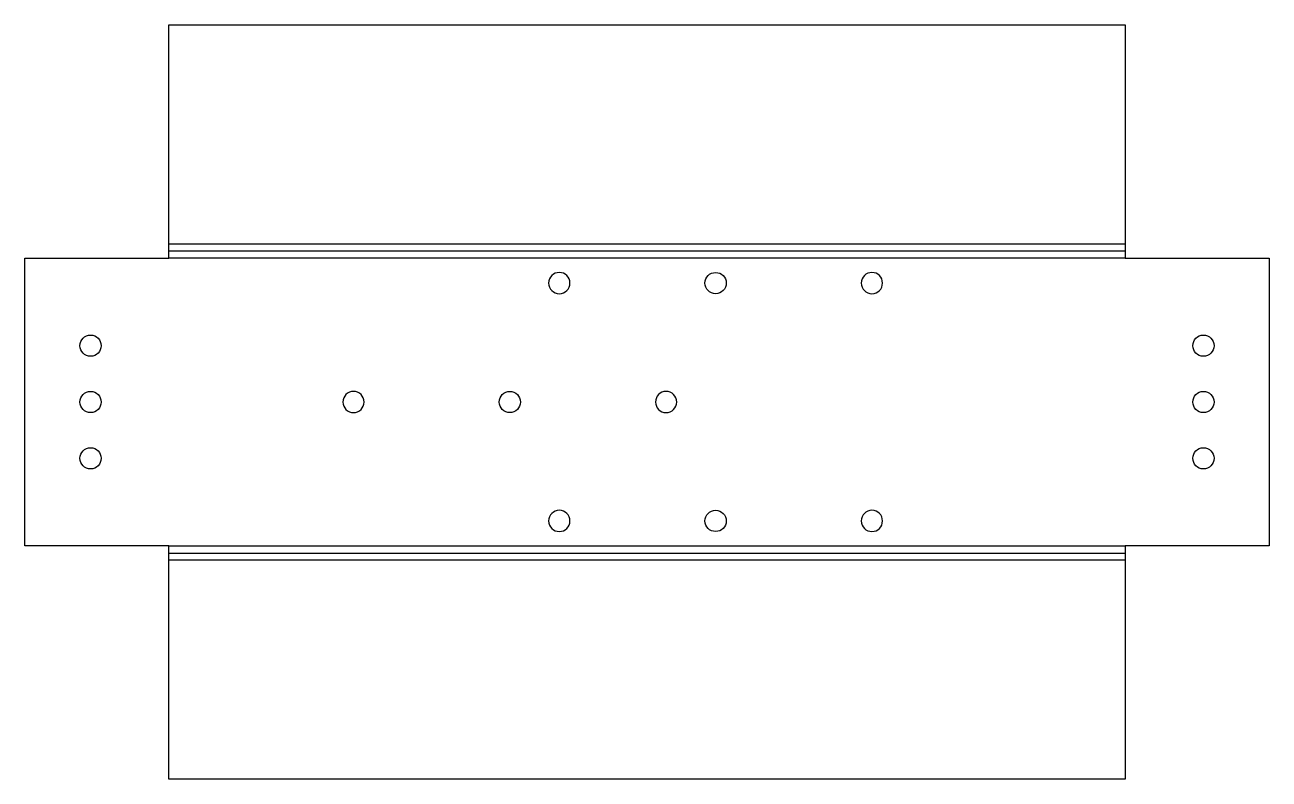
# Model space of a CAD drawing. Header units: millimetres. Extents: x -23 to 176, y 0 to 121.
import ezdxf

# ---------------------------------------------------------------- set-up
doc = ezdxf.new("R2010")
doc.units = ezdxf.units.MM

msp = doc.modelspace()

# ---------------------------------------------------------------- linework, layer by layer
at = {"layer": 'BEND'}
for p, q in [((153, 84.39), (0, 84.39)), ((0, 36.13), (153, 36.13))]:
    msp.add_line(p, q, dxfattribs=at)
at = {"layer": 'BEND_EXTENT'}
for p, q in [((0, 85.52), (153, 85.52)), ((153, 83.26), (0, 83.26)), ((0, 37.26), (153, 37.26)), ((153, 35), (0, 35))]:
    msp.add_line(p, q, dxfattribs=at)
at = {"layer": 'INTERIOR_PROFILES', "extrusion": (0, 0, -1)}
for centre in [(-62.47, 79.26), (-112.47, 79.26), (-29.56, 60.26), (-79.56, 60.26), (-62.47, 41.26), (-112.47, 41.26)]:
    msp.add_circle(centre, 1.7, dxfattribs=at)
at = {"layer": 'INTERIOR_PROFILES'}
for centre in [(87.47, 79.26), (-12.5, 69.26), (165.5, 69.26), (-12.5, 60.26), (54.56, 60.26), (165.5, 60.26), (-12.5, 51.26), (165.5, 51.26), (87.47, 41.26)]:
    msp.add_circle(centre, 1.7, dxfattribs=at)
at = {"layer": 'OUTER_PROFILES'}
msp.add_lwpolyline([(176, 37.26), (153, 37.26), (153, 0), (0, 0), (0, 37.26), (-23, 37.26), (-23, 83.26), (0, 83.26), (0, 120.52), (153, 120.52), (153, 83.26), (176, 83.26)], close=True, dxfattribs=at)

doc.saveas('drawing.dxf')
